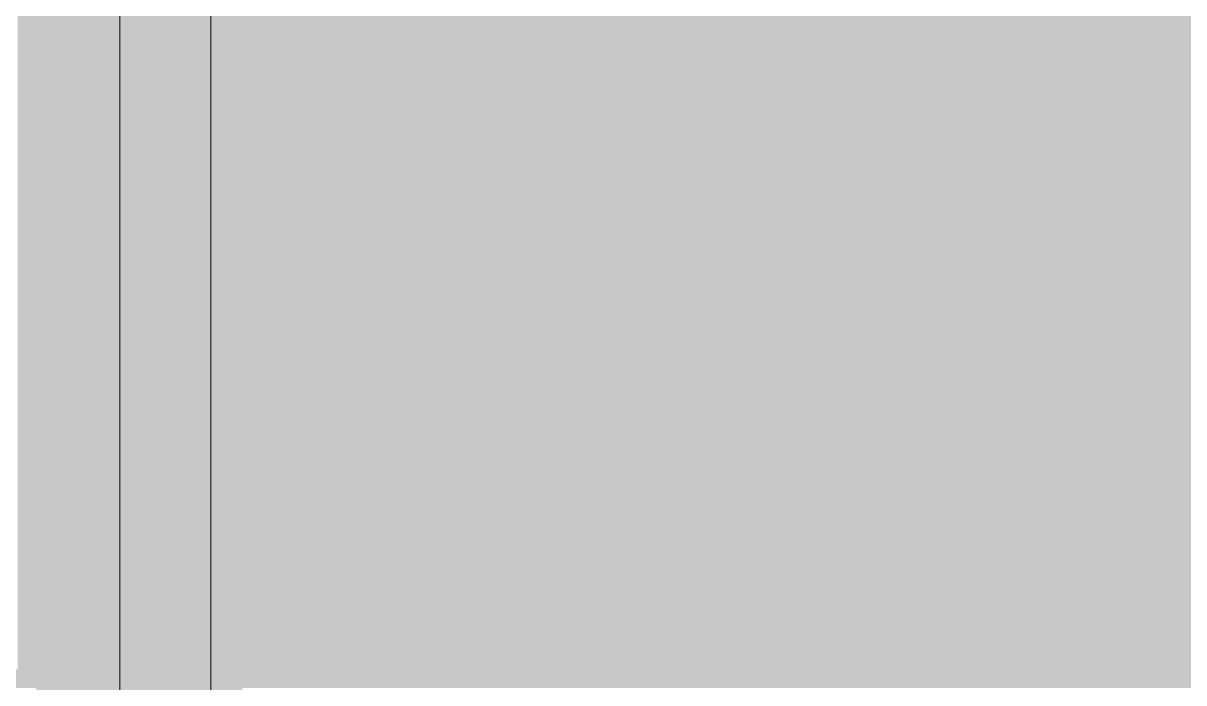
# Paper-space layout '03 3D Building and Roof' of a CAD drawing. Header units: millimetres. Extents: x 5 to 415, y 5 to 292.
# Drawn here: x 35.74 to 46.36, y 63.88 to 69.91 of the extents above; entities that cross this region are included whole.
import ezdxf

# ---------------------------------------------------------------- set-up
doc = ezdxf.new("R2010")
doc.units = ezdxf.units.MM
doc.layers.add('EXISTING', color=7, linetype='Continuous')
doc.layers.add('IMAGES', color=7, linetype='Continuous')

# ---------------------------------------------------------------- blocks, each defined once
blk = doc.blocks.new('SHEET_03')
at = {"layer": 'EXISTING', "color": 250, "lineweight": 9}
for p, q in [((36.623, 74.144), (36.623, 56.436)), ((37.456, 56.815), (37.456, 73.791))]:
    blk.add_line(p, q, dxfattribs=at)
at = {"layer": 'IMAGES', "color": 7}
for points in [[(35.689, 64.343), (35.861, 64.343), (35.689, 81.486), (35.861, 81.486)], [(35.861, 64.171), (36.032, 64.171), (35.861, 74.286), (36.032, 74.286)], [(36.546, 56.629), (36.718, 56.629), (36.546, 73.943), (36.718, 73.943)], [(36.032, 56.971), (36.375, 56.971), (36.032, 73.771), (36.375, 73.771)], [(36.375, 56.8), (36.546, 56.8), (36.375, 73.771), (36.546, 73.771)], [(37.403, 65.029), (37.574, 65.029), (37.403, 73.771), (37.574, 73.771)], [(36.718, 64.857), (37.403, 64.857), (36.718, 73.429), (37.403, 73.429)], [(37.574, 65.2), (37.746, 65.2), (37.574, 73.429), (37.746, 73.429)], [(37.746, 69.829), (46.828, 69.829), (37.746, 70), (46.828, 70)], [(37.746, 69.486), (47.685, 69.486), (37.746, 69.829), (47.685, 69.829)], [(37.746, 69.143), (48.37, 69.143), (37.746, 69.486), (48.37, 69.486)], [(37.746, 68.971), (48.027, 68.971), (37.746, 69.143), (48.027, 69.143)], [(37.746, 68.8), (47.513, 68.8), (37.746, 68.971), (47.513, 68.971)], [(37.746, 68.629), (46.999, 68.629), (37.746, 68.8), (46.999, 68.8)], [(37.746, 68.457), (46.657, 68.457), (37.746, 68.629), (46.657, 68.629)], [(37.746, 68.286), (45.971, 68.286), (37.746, 68.457), (45.971, 68.457)], [(45.971, 68.286), (46.142, 68.286), (45.971, 68.457), (46.142, 68.457)], [(46.142, 68.286), (46.314, 68.286), (46.142, 68.457), (46.314, 68.457)], [(46.314, 68.286), (46.485, 68.286), (46.314, 68.457), (46.485, 68.457)], [(37.746, 68.114), (45.628, 68.114), (37.746, 68.286), (45.628, 68.286)], [(45.628, 68.114), (45.8, 68.114), (45.628, 68.286), (45.8, 68.286)], [(45.8, 68.114), (45.971, 68.114), (45.8, 68.286), (45.971, 68.286)], [(45.971, 68.114), (46.314, 68.114), (45.971, 68.286), (46.314, 68.286)], [(46.314, 68.114), (46.485, 68.114), (46.314, 68.286), (46.485, 68.286)], [(37.746, 67.943), (45.286, 67.943), (37.746, 68.114), (45.286, 68.114)], [(45.286, 67.943), (45.457, 67.943), (45.286, 68.114), (45.457, 68.114)], [(45.457, 67.943), (45.628, 67.943), (45.457, 68.114), (45.628, 68.114)], [(45.628, 67.943), (45.8, 67.943), (45.628, 68.114), (45.8, 68.114)], [(45.8, 67.943), (45.971, 67.943), (45.8, 68.114), (45.971, 68.114)], [(45.971, 67.943), (46.142, 67.943), (45.971, 68.114), (46.142, 68.114)], [(46.142, 67.943), (46.314, 67.943), (46.142, 68.114), (46.314, 68.114)], [(46.314, 67.943), (46.485, 67.943), (46.314, 68.114), (46.485, 68.114)], [(37.746, 67.771), (44.772, 67.771), (37.746, 67.943), (44.772, 67.943)], [(44.772, 67.771), (44.943, 67.771), (44.772, 67.943), (44.943, 67.943)], [(44.943, 67.771), (45.114, 67.771), (44.943, 67.943), (45.114, 67.943)], [(45.114, 67.771), (45.286, 67.771), (45.114, 67.943), (45.286, 67.943)], [(45.286, 67.771), (45.457, 67.771), (45.286, 67.943), (45.457, 67.943)], [(45.457, 67.771), (45.628, 67.771), (45.457, 67.943), (45.628, 67.943)], [(45.628, 67.771), (45.971, 67.771), (45.628, 67.943), (45.971, 67.943)], [(45.971, 67.771), (46.142, 67.771), (45.971, 67.943), (46.142, 67.943)], [(46.142, 67.771), (46.485, 67.771), (46.142, 67.943), (46.485, 67.943)], [(37.746, 67.6), (44.257, 67.6), (37.746, 67.771), (44.257, 67.771)], [(44.257, 67.6), (44.429, 67.6), (44.257, 67.771), (44.429, 67.771)], [(44.429, 67.6), (44.772, 67.6), (44.429, 67.771), (44.772, 67.771)], [(44.772, 67.6), (44.943, 67.6), (44.772, 67.771), (44.943, 67.771)], [(44.943, 67.6), (45.114, 67.6), (44.943, 67.771), (45.114, 67.771)], [(45.114, 67.6), (45.286, 67.6), (45.114, 67.771), (45.286, 67.771)], [(45.286, 67.6), (45.457, 67.6), (45.286, 67.771), (45.457, 67.771)], [(45.457, 67.6), (45.628, 67.6), (45.457, 67.771), (45.628, 67.771)], [(45.628, 67.6), (45.971, 67.6), (45.628, 67.771), (45.971, 67.771)], [(45.971, 67.6), (52.826, 67.6), (45.971, 67.771), (52.826, 67.771)], [(37.746, 67.429), (43.743, 67.429), (37.746, 67.6), (43.743, 67.6)], [(43.743, 67.429), (43.915, 67.429), (43.743, 67.6), (43.915, 67.6)], [(43.915, 67.429), (44.257, 67.429), (43.915, 67.6), (44.257, 67.6)], [(44.257, 67.429), (44.429, 67.429), (44.257, 67.6), (44.429, 67.6)], [(44.429, 67.429), (44.772, 67.429), (44.429, 67.6), (44.772, 67.6)], [(44.772, 67.429), (44.943, 67.429), (44.772, 67.6), (44.943, 67.6)], [(44.943, 67.429), (45.286, 67.429), (44.943, 67.6), (45.286, 67.6)], [(45.286, 67.429), (45.457, 67.429), (45.286, 67.6), (45.457, 67.6)], [(45.457, 67.429), (52.997, 67.429), (45.457, 67.6), (52.997, 67.6)], [(37.746, 67.257), (43.401, 67.257), (37.746, 67.429), (43.401, 67.429)], [(43.401, 67.257), (43.572, 67.257), (43.401, 67.429), (43.572, 67.429)], [(43.572, 67.257), (43.743, 67.257), (43.572, 67.429), (43.743, 67.429)], [(43.743, 67.257), (43.915, 67.257), (43.743, 67.429), (43.915, 67.429)], [(43.915, 67.257), (44.257, 67.257), (43.915, 67.429), (44.257, 67.429)], [(44.257, 67.257), (44.429, 67.257), (44.257, 67.429), (44.429, 67.429)], [(44.429, 67.257), (44.772, 67.257), (44.429, 67.429), (44.772, 67.429)], [(44.772, 67.257), (44.943, 67.257), (44.772, 67.429), (44.943, 67.429)], [(44.943, 67.257), (53.682, 67.257), (44.943, 67.429), (53.682, 67.429)], [(37.746, 67.086), (42.887, 67.086), (37.746, 67.257), (42.887, 67.257)], [(42.887, 67.086), (43.058, 67.086), (42.887, 67.257), (43.058, 67.257)], [(43.058, 67.086), (43.229, 67.086), (43.058, 67.257), (43.229, 67.257)], [(43.229, 67.086), (43.401, 67.086), (43.229, 67.257), (43.401, 67.257)], [(43.401, 67.086), (43.572, 67.086), (43.401, 67.257), (43.572, 67.257)], [(43.572, 67.086), (43.915, 67.086), (43.572, 67.257), (43.915, 67.257)], [(43.915, 67.086), (44.429, 67.086), (43.915, 67.257), (44.429, 67.257)], [(44.429, 67.086), (53.854, 67.086), (44.429, 67.257), (53.854, 67.257)], [(37.746, 66.914), (42.373, 66.914), (37.746, 67.086), (42.373, 67.086)], [(42.373, 66.914), (42.544, 66.914), (42.373, 67.086), (42.544, 67.086)], [(42.544, 66.914), (42.887, 66.914), (42.544, 67.086), (42.887, 67.086)], [(42.887, 66.914), (43.058, 66.914), (42.887, 67.086), (43.058, 67.086)], [(43.058, 66.914), (43.401, 66.914), (43.058, 67.086), (43.401, 67.086)], [(43.401, 66.914), (43.572, 66.914), (43.401, 67.086), (43.572, 67.086)], [(43.572, 66.914), (43.915, 66.914), (43.572, 67.086), (43.915, 67.086)], [(43.915, 66.914), (54.368, 66.914), (43.915, 67.086), (54.368, 67.086)], [(37.746, 66.743), (41.858, 66.743), (37.746, 66.914), (41.858, 66.914)], [(41.858, 66.743), (42.201, 66.743), (41.858, 66.914), (42.201, 66.914)], [(42.201, 66.743), (42.373, 66.743), (42.201, 66.914), (42.373, 66.914)], [(42.373, 66.743), (42.544, 66.743), (42.373, 66.914), (42.544, 66.914)], [(42.544, 66.743), (42.715, 66.743), (42.544, 66.914), (42.715, 66.914)], [(42.715, 66.743), (42.887, 66.743), (42.715, 66.914), (42.887, 66.914)], [(42.887, 66.743), (43.058, 66.743), (42.887, 66.914), (43.058, 66.914)], [(43.058, 66.743), (43.401, 66.743), (43.058, 66.914), (43.401, 66.914)], [(43.401, 66.743), (55.053, 66.743), (43.401, 66.914), (55.053, 66.914)], [(37.746, 66.571), (41.687, 66.571), (37.746, 66.743), (41.687, 66.743)], [(41.687, 66.571), (41.858, 66.571), (41.687, 66.743), (41.858, 66.743)], [(41.858, 66.571), (42.201, 66.571), (41.858, 66.743), (42.201, 66.743)], [(42.201, 66.571), (42.373, 66.571), (42.201, 66.743), (42.373, 66.743)], [(42.373, 66.571), (42.544, 66.571), (42.373, 66.743), (42.544, 66.743)], [(42.544, 66.571), (43.058, 66.571), (42.544, 66.743), (43.058, 66.743)], [(43.058, 66.571), (55.396, 66.571), (43.058, 66.743), (55.396, 66.743)], [(37.746, 66.4), (41.002, 66.4), (37.746, 66.571), (41.002, 66.571)], [(41.002, 66.4), (41.173, 66.4), (41.002, 66.571), (41.173, 66.571)], [(41.173, 66.4), (41.344, 66.4), (41.173, 66.571), (41.344, 66.571)], [(41.344, 66.4), (41.687, 66.4), (41.344, 66.571), (41.687, 66.571)], [(41.687, 66.4), (41.858, 66.4), (41.687, 66.571), (41.858, 66.571)], [(41.858, 66.4), (42.201, 66.4), (41.858, 66.571), (42.201, 66.571)], [(42.201, 66.4), (42.373, 66.4), (42.201, 66.571), (42.373, 66.571)], [(42.373, 66.4), (42.544, 66.4), (42.373, 66.571), (42.544, 66.571)], [(42.544, 66.4), (55.91, 66.4), (42.544, 66.571), (55.91, 66.571)], [(37.746, 66.229), (40.659, 66.229), (37.746, 66.4), (40.659, 66.4)], [(40.659, 66.229), (40.83, 66.229), (40.659, 66.4), (40.83, 66.4)], [(40.83, 66.229), (41.002, 66.229), (40.83, 66.4), (41.002, 66.4)], [(41.002, 66.229), (41.173, 66.229), (41.002, 66.4), (41.173, 66.4)], [(41.173, 66.229), (41.344, 66.229), (41.173, 66.4), (41.344, 66.4)], [(41.344, 66.229), (41.687, 66.229), (41.344, 66.4), (41.687, 66.4)], [(41.687, 66.229), (41.858, 66.229), (41.687, 66.4), (41.858, 66.4)], [(41.858, 66.229), (42.03, 66.229), (41.858, 66.4), (42.03, 66.4)], [(42.03, 66.229), (42.373, 66.229), (42.03, 66.4), (42.373, 66.4)], [(42.373, 66.229), (56.253, 66.229), (42.373, 66.4), (56.253, 66.4)], [(37.746, 66.057), (40.145, 66.057), (37.746, 66.229), (40.145, 66.229)], [(40.145, 66.057), (40.316, 66.057), (40.145, 66.229), (40.316, 66.229)], [(40.316, 66.057), (40.488, 66.057), (40.316, 66.229), (40.488, 66.229)], [(40.488, 66.057), (40.659, 66.057), (40.488, 66.229), (40.659, 66.229)], [(40.659, 66.057), (40.83, 66.057), (40.659, 66.229), (40.83, 66.229)], [(40.83, 66.057), (41.002, 66.057), (40.83, 66.229), (41.002, 66.229)], [(41.002, 66.057), (41.173, 66.057), (41.002, 66.229), (41.173, 66.229)], [(41.173, 66.057), (41.344, 66.057), (41.173, 66.229), (41.344, 66.229)], [(41.344, 66.057), (41.687, 66.057), (41.344, 66.229), (41.687, 66.229)], [(41.687, 66.057), (41.858, 66.057), (41.687, 66.229), (41.858, 66.229)], [(41.858, 66.057), (56.767, 66.057), (41.858, 66.229), (56.767, 66.229)], [(37.746, 65.886), (39.802, 65.886), (37.746, 66.057), (39.802, 66.057)], [(39.802, 65.886), (39.973, 65.886), (39.802, 66.057), (39.973, 66.057)], [(39.973, 65.886), (40.145, 65.886), (39.973, 66.057), (40.145, 66.057)], [(40.145, 65.886), (40.316, 65.886), (40.145, 66.057), (40.316, 66.057)], [(40.316, 65.886), (40.488, 65.886), (40.316, 66.057), (40.488, 66.057)], [(40.488, 65.886), (40.659, 65.886), (40.488, 66.057), (40.659, 66.057)], [(40.659, 65.886), (40.83, 65.886), (40.659, 66.057), (40.83, 66.057)], [(40.83, 65.886), (41.002, 65.886), (40.83, 66.057), (41.002, 66.057)], [(41.002, 65.886), (41.344, 65.886), (41.002, 66.057), (41.344, 66.057)], [(41.344, 65.886), (57.281, 65.886), (41.344, 66.057), (57.281, 66.057)], [(37.746, 65.714), (39.288, 65.714), (37.746, 65.886), (39.288, 65.886)], [(39.288, 65.714), (39.631, 65.714), (39.288, 65.886), (39.631, 65.886)], [(39.631, 65.714), (39.802, 65.714), (39.631, 65.886), (39.802, 65.886)], [(39.802, 65.714), (39.973, 65.714), (39.802, 65.886), (39.973, 65.886)], [(39.973, 65.714), (40.145, 65.714), (39.973, 65.886), (40.145, 65.886)], [(40.145, 65.714), (40.316, 65.714), (40.145, 65.886), (40.316, 65.886)], [(40.316, 65.714), (40.659, 65.714), (40.316, 65.886), (40.659, 65.886)], [(40.659, 65.714), (40.83, 65.714), (40.659, 65.886), (40.83, 65.886)], [(40.83, 65.714), (57.624, 65.714), (40.83, 65.886), (57.624, 65.886)], [(37.746, 65.543), (38.774, 65.543), (37.746, 65.714), (38.774, 65.714)], [(38.774, 65.543), (38.945, 65.543), (38.774, 65.714), (38.945, 65.714)], [(38.945, 65.543), (39.117, 65.543), (38.945, 65.714), (39.117, 65.714)], [(39.117, 65.543), (39.288, 65.543), (39.117, 65.714), (39.288, 65.714)], [(39.288, 65.543), (39.459, 65.543), (39.288, 65.714), (39.459, 65.714)], [(39.459, 65.543), (39.802, 65.543), (39.459, 65.714), (39.802, 65.714)], [(39.802, 65.543), (39.973, 65.543), (39.802, 65.714), (39.973, 65.714)], [(39.973, 65.543), (40.316, 65.543), (39.973, 65.714), (40.316, 65.714)], [(40.316, 65.543), (58.309, 65.543), (40.316, 65.714), (58.309, 65.714)], [(37.746, 65.371), (38.431, 65.371), (37.746, 65.543), (38.431, 65.543)], [(38.431, 65.371), (38.603, 65.371), (38.431, 65.543), (38.603, 65.543)], [(38.603, 65.371), (38.774, 65.371), (38.603, 65.543), (38.774, 65.543)], [(38.774, 65.371), (39.117, 65.371), (38.774, 65.543), (39.117, 65.543)], [(39.117, 65.371), (39.288, 65.371), (39.117, 65.543), (39.288, 65.543)], [(39.288, 65.2), (39.459, 65.2), (39.288, 65.543), (39.459, 65.543)], [(39.459, 65.371), (39.802, 65.371), (39.459, 65.543), (39.802, 65.543)], [(39.802, 65.371), (39.973, 65.371), (39.802, 65.543), (39.973, 65.543)], [(39.973, 65.371), (58.481, 65.371), (39.973, 65.543), (58.481, 65.543)], [(37.746, 65.2), (37.917, 65.2), (37.746, 65.371), (37.917, 65.371)], [(37.917, 65.2), (38.26, 65.2), (37.917, 65.371), (38.26, 65.371)], [(38.26, 65.2), (38.431, 65.2), (38.26, 65.371), (38.431, 65.371)], [(38.431, 65.2), (38.774, 65.2), (38.431, 65.371), (38.774, 65.371)], [(38.774, 65.2), (38.945, 65.2), (38.774, 65.371), (38.945, 65.371)], [(38.945, 65.2), (39.288, 65.2), (38.945, 65.371), (39.288, 65.371)], [(39.459, 65.2), (58.995, 65.2), (39.459, 65.371), (58.995, 65.371)], [(37.574, 65.029), (37.917, 65.029), (37.574, 65.2), (37.917, 65.2)], [(37.917, 65.029), (38.26, 65.029), (37.917, 65.2), (38.26, 65.2)], [(38.26, 65.029), (38.431, 65.029), (38.26, 65.2), (38.431, 65.2)], [(38.431, 65.029), (38.774, 65.029), (38.431, 65.2), (38.774, 65.2)], [(38.774, 65.029), (38.945, 65.029), (38.774, 65.2), (38.945, 65.2)], [(38.945, 65.029), (59.509, 65.029), (38.945, 65.2), (59.509, 65.2)], [(37.403, 64.857), (37.746, 64.857), (37.403, 65.029), (37.746, 65.029)], [(37.746, 64.857), (37.917, 64.857), (37.746, 65.029), (37.917, 65.029)], [(37.917, 64.857), (38.088, 64.857), (37.917, 65.029), (38.088, 65.029)], [(38.088, 64.857), (38.26, 64.857), (38.088, 65.029), (38.26, 65.029)], [(38.26, 64.857), (38.774, 64.857), (38.26, 65.029), (38.774, 65.029)], [(38.774, 64.857), (59.852, 64.857), (38.774, 65.029), (59.852, 65.029)], [(36.718, 56.8), (37.232, 56.8), (36.718, 64.857), (37.232, 64.857)], [(37.232, 56.8), (37.403, 56.8), (37.232, 64.857), (37.403, 64.857)], [(37.403, 56.8), (37.574, 56.8), (37.403, 64.857), (37.574, 64.857)], [(37.574, 64.686), (37.746, 64.686), (37.574, 64.857), (37.746, 64.857)], [(37.746, 64.686), (37.917, 64.686), (37.746, 64.857), (37.917, 64.857)], [(37.917, 64.686), (38.088, 64.686), (37.917, 64.857), (38.088, 64.857)], [(38.088, 64.686), (60.537, 64.686), (38.088, 64.857), (60.537, 64.857)], [(37.574, 56.8), (37.746, 56.8), (37.574, 64.686), (37.746, 64.686)], [(37.746, 64.514), (61.051, 64.514), (37.746, 64.686), (61.051, 64.686)], [(37.746, 64.343), (61.394, 64.343), (37.746, 64.514), (61.394, 64.514)], [(35.689, 64.171), (35.861, 64.171), (35.689, 64.343), (35.861, 64.343)], [(37.746, 64.171), (61.908, 64.171), (37.746, 64.343), (61.908, 64.343)], [(35.689, 64), (35.861, 64), (35.689, 64.171), (35.861, 64.171)], [(35.861, 56.971), (36.032, 56.971), (35.861, 64.171), (36.032, 64.171)], [(37.746, 64), (62.079, 64), (37.746, 64.171), (62.079, 64.171)], [(35.347, 63.829), (35.861, 63.829), (35.347, 64), (35.861, 64)], [(37.746, 63.829), (62.765, 63.829), (37.746, 64), (62.765, 64)]]:
    blk.add_solid(points, dxfattribs=at)

psp = doc.layouts.new('03 3D Building and Roof')

# ---------------------------------------------------------------- block references
psp.add_blockref('SHEET_03', (0, 0))

doc.saveas('drawing.dxf')
